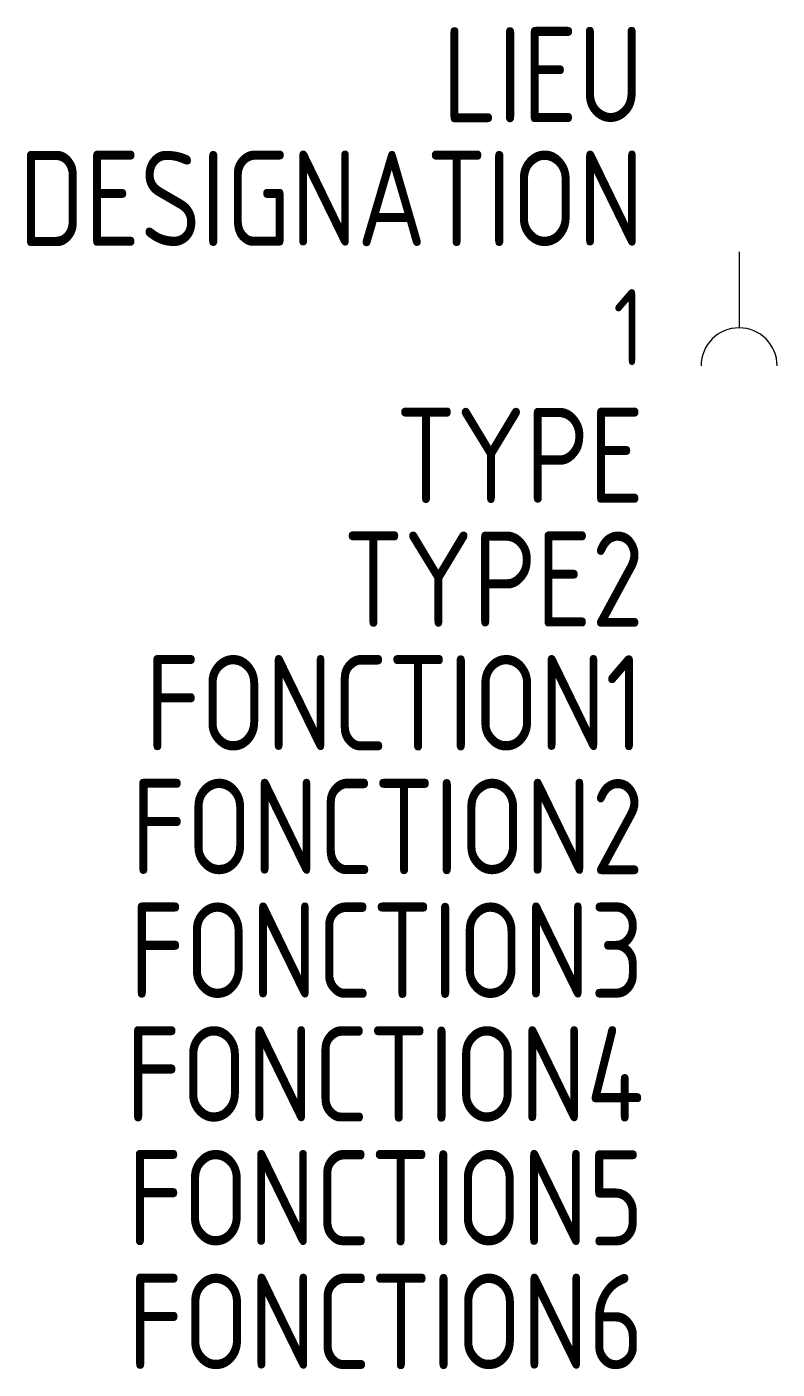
# Model space of a CAD drawing. Header units: millimetres. Extents: x -18.7 to 1, y -29.4 to 5.9.
import ezdxf
from ezdxf.enums import TextEntityAlignment as Align

# ---------------------------------------------------------------- set-up
doc = ezdxf.new("R2010")
doc.units = ezdxf.units.MM
for name, color, linetype in [('SYMB_FIL', 3, 'Continuous'), ('SYMB_FIL_FIN', 1, 'Continuous'), ('SYMB_TXT_CONTACT', 2, 'Continuous'), ('SYMB_TXT_NOM', 3, 'Continuous')]:
    doc.layers.add(name, color=color, linetype=linetype)
doc.styles.add('NET2_5', font='isocp.shx', dxfattribs={"width": 0.9, "height": 2.5})
doc.styles.add('NET_2', font='isocp.shx', dxfattribs={"width": 0.9, "height": 2})

msp = doc.modelspace()

# ---------------------------------------------------------------- linework, layer by layer
at = {"layer": 'SYMB_FIL'}
msp.add_line((0, 0), (0, -2), dxfattribs=at)
at = {"layer": 'SYMB_FIL_FIN'}
msp.add_arc((0, -3), 1, 0, 180, dxfattribs=at)

# ---------------------------------------------------------------- texts
at = {"layer": 'SYMB_TXT_CONTACT', "style": 'NET_2', "width": 0.9, "flags": 8}
msp.add_attdef('1', text='', height=2, dxfattribs=at).set_placement((-2.5, -1.984), align=Align.MIDDLE_RIGHT)
at = {"layer": 'SYMB_TXT_NOM', "style": 'NET2_5', "width": 0.9, "flags": 8}
for tag, text, p in [('LIEU', '', (-2.5, 3.398)), ('DESIGNATION', 'X?', (-2.5, 0.148)), ('TYPE', '', (-2.5, -6.602)), ('TYPE2', '', (-2.5, -9.852)), ('FONCTION1', '', (-2.5, -13.102)), ('FONCTION2', '', (-2.5, -16.352)), ('FONCTION3', '', (-2.5, -19.602)), ('FONCTION4', '', (-2.5, -22.852)), ('FONCTION5', '', (-2.5, -26.102)), ('FONCTION6', '', (-2.5, -29.352))]:
    msp.add_attdef(tag, text=text, height=2.5, dxfattribs=at).set_placement(p, align=Align.RIGHT)

doc.saveas('drawing.dxf')
